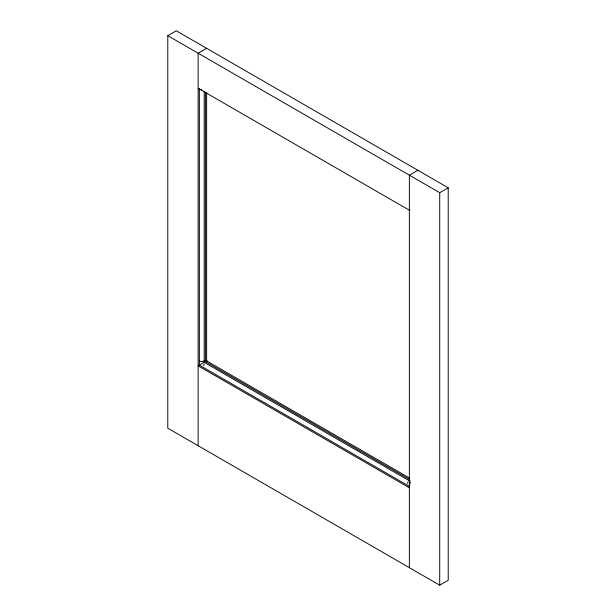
<?xml version="1.0" encoding="UTF-8"?>
<svg xmlns="http://www.w3.org/2000/svg" width="616" height="616" viewBox="0 0 616 616"><rect width="100%" height="100%" fill="white"/><g stroke="black" fill="none" stroke-linecap="round" stroke-linejoin="round"><path stroke-width="0.92" d="M410.033 481.974L409.694 484.784M203.319 365.635L204.204 364.095M407.261 483.383L408.154 481.843M167.783 35.705L176.284 30.8L448.217 187.795L448.217 580.295L439.716 585.2L167.783 428.205L167.783 35.705L439.716 192.7L448.217 187.795M206.637 48.325L198.136 53.23L198.136 445.722M417.864 170.278L409.363 175.183L409.363 567.675M409.578 210.102L410.033 209.84M409.363 480.765L204.204 362.324L198.136 365.827L409.363 487.78M207.038 360.683L205.421 361.615L205.421 92.477M198.136 88.273L409.363 210.225M409.748 478.185L206.637 360.914L206.637 92.739M409.363 479.363L204.204 360.914A3.434 1.979 0 0 1 199.353 360.914M409.856 486.655L199.353 365.126L199.353 88.411M200.885 89.489L201.779 90.136M439.716 192.7L439.716 585.2M204.204 91.776L204.204 362.324M410.033 482.459A3.434 1.979 0 0 1 410.033 480.48"/></g></svg>
